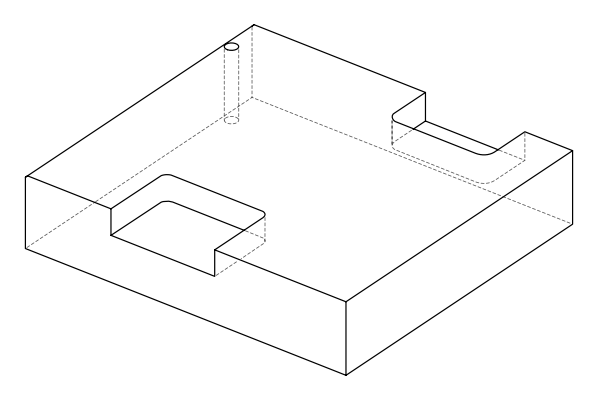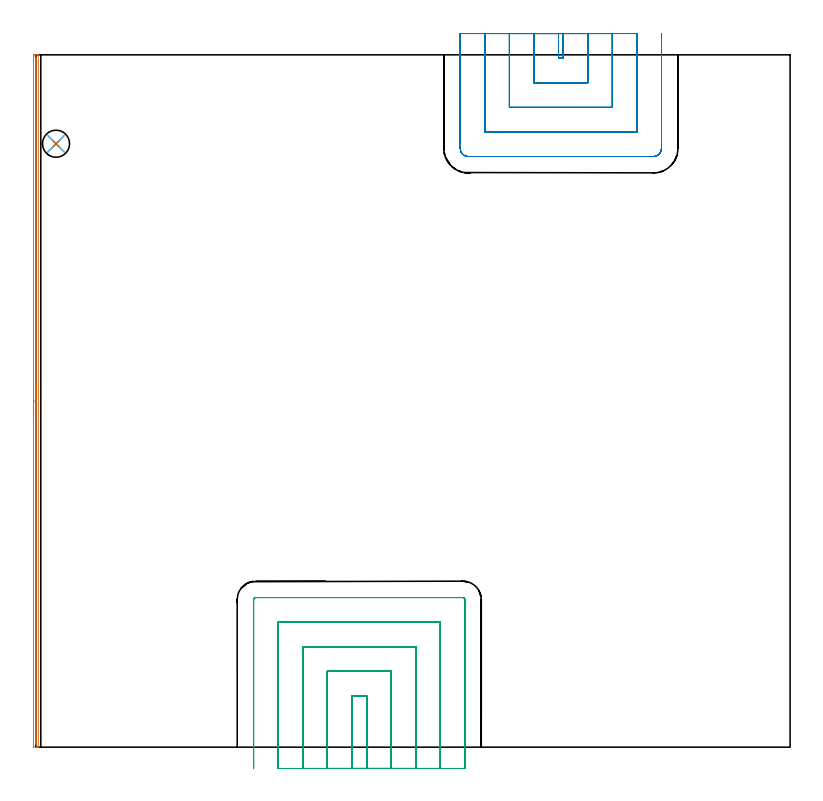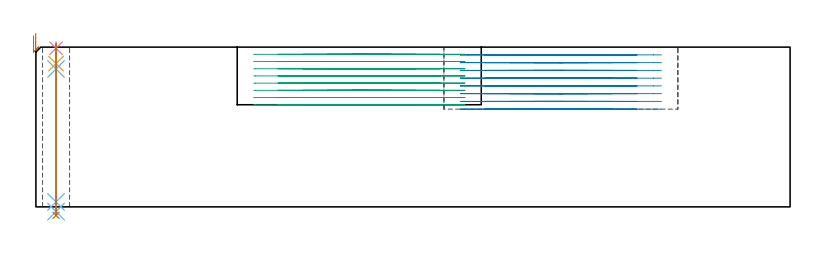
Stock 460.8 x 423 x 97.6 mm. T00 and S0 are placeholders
(PLAN: 7 operations, 5 tool changes, 55.4 min)
(1 AREA_MILL | FG_CHAMFER_SURFACE | UGT0205_001 | 6.91 min | 1904 mm3)
(2 MILL_SLOT | SLOT_PARTIAL_RECTANGULAR | UGT0201_094 | Follow Part, ap 5, ae 75% | 20.76 min | 386950 mm3)
(3 MILL_SLOT_1 | SLOT_PARTIAL_RECTANGULAR_1 | UGT0201_094 | Follow Part, ap 5, ae 75% | 26.79 min | 530328 mm3)
(4 SPOT_DRILL | STEP1HOLE | NXT0321_9005460120000 | 0.03 min | 1 mm3)
(5 DRILL_BLIND_HOLE_INTO_CENTER | STEP1HOLE | NXT0301_038 | 0.05 min | 334 mm3)
(6 GUN_DRILL_THROUGH_HOLE | STEP1HOLE | UGT0307_002 | 0.48 min | 2416 mm3)
(7 SPADE_DRILL_TO_ENLARGE_THROUGH_HOLE | STEP1HOLE | UGT0306_007 | 0.42 min | 17997 mm3)
(TOOL UGT0205_001 | Chamfer Mill 20 x 3 x 45 deg. | D20 FL50 Z2)
(TOOL UGT0201_094 | End mill 20 mm | D20 FL38 Z4)
(TOOL NXT0321_9005460120000 | NC Spot Drill, 142deg, 12mm, Carbide, Uncoated | D12 PA142 FL30 Z2)
(TOOL NXT0301_038 | Carbide Drill 6.7mm [860.1-0670-034A1-MM 2214] | D6.7 PA140 FL53 Z2)
(TOOL UGT0307_002 | Gun Drill 6 mm | D6 PA130 FL24 Z1)
(TOOL UGT0306_007 | Spade Drill 16.5mm | D16.5 PA132 FL10 Z2)
(OP 1 AREA_MILL)
G17 G21 G94 G90
T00 M6
G54
G17 G0 G90 X-1.5 Y201.5 S1061 M3
G43 Z107.6 H0
Z104.6
G94 G1 Y201.538 Z103.728 F250.
Y201.652 Z102.863
Y201.841 Z102.012
Y202.103 Z101.18
Y202.437 Z100.374
Y202.84 Z99.6
Y203.308 Z98.864
Y203.84 Z98.172
Y204.429 Z97.529
Y205.072 Z96.94
Y205.764 Z96.408
Y206.5 Z95.94
Y207.274 Z95.537
Y208.08 Z95.203
Y208.912 Z94.941
Y209.764 Z94.752
Y210.628 Z94.638
Y211.5 Z94.6
Y422.379
X-1.499 Y422.522 Z94.601
X-1.491 Y422.998 Z94.605
X-1.24 Y423. Z94.857
X-0.893 Z95.204
X-0.348 Z95.748
X0. Z96.095
X0.696 Z96.795
X1.027 Z97.126
X1.44 Y422.993 Z97.531
X1.497 Y422.99 Z97.588
X1.5 Y422.826 Z97.6
Y0.174
X1.497 Y0.01 Z97.588
X1.44 Y0.007 Z97.531
X1.027 Y0. Z97.126
X0.696 Z96.795
X0. Z96.095
X-1.24 Z94.857
X-1.491 Y0.002 Z94.605
X-1.5 Y0.478 Z94.6
Y211.5
X-0.086 Z96.014
X-0.085 Y420.677 Z96.015
X-0.084 Y420.764 Z96.016
X-0.079 Y420.934 Z96.021
X-0.071 Y420.991 Z96.029
X-0.05 Y420.994 Z96.05
X0. Y420.997 Z96.1
X0.058 Z96.158
X0.074 Y420.994 Z96.174
X0.078 Y420.992 Z96.178
X0.08 Y420.963 Z96.18
X0.084 Y420.849 Z96.184
X0.085 Y420.678 Z96.185
X0.086 Y420.592 Z96.186
X0.085 Y2.323 Z96.185
X0.083 Y2.236 Z96.183
X0.079 Y2.066 Z96.179
X0.07 Y2.009 Z96.17
X0.05 Y2.006 Z96.15
X0. Y2.003 Z96.1
X-0.058 Z96.042
X-0.074 Y2.005 Z96.026
X-0.078 Y2.008 Z96.022
X-0.08 Y2.037 Z96.02
X-0.084 Y2.151 Z96.016
X-0.086 Y2.494 Z96.014
Y211.5
Y212.372 Z96.052
Y213.236 Z96.166
Y214.088 Z96.355
Y214.92 Z96.617
Y215.726 Z96.951
Y216.5 Z97.354
Y217.236 Z97.823
Y217.928 Z98.354
Y218.571 Z98.943
Y219.16 Z99.586
Y219.692 Z100.278
Y220.16 Z101.014
Y220.563 Z101.788
Y220.897 Z102.594
Y221.159 Z103.426
Y221.348 Z104.278
Y221.462 Z105.143
Y221.5 Z106.014
G0 Z107.6
M5
M2
(OP 2 MILL_SLOT)
G17 G21 G94 G90
T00 M6
G54
G17 G0 G90 X319.3 Y436. S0 M3
G43 Z107.6 H0
Z92.862
G94 G1 Y433. F250.
Y420.9 F500.
X322.2
Y433.
Y436. F250.
X304.3
Y433.
Y405.9 F500.
X337.2
Y433.
Y436. F250.
X289.3
Y433.
Y390.9 F500.
X352.2
Y433.
Y436. F250.
X274.3
Y433.
Y375.9 F500.
X367.2
Y433.
Y436. F250.
X259.3
Y433.
Y365.7 F500.
G3 X264.1 Y360.9 R4.8
G1 X377.4
G3 X382.2 Y365.7 R4.8
G1 Y433.
Y436. F250.
G0 X319.3 Z88.125
G1 Y433.
Y420.9 F500.
X322.2
Y433.
Y436. F250.
X304.3
Y433.
Y405.9 F500.
X337.2
Y433.
Y436. F250.
X289.3
Y433.
Y390.9 F500.
X352.2
Y433.
Y436. F250.
X274.3
Y433.
Y375.9 F500.
X367.2
Y433.
Y436. F250.
X259.3
Y433.
Y365.7 F500.
G3 X264.1 Y360.9 R4.8
G1 X377.4
G3 X382.2 Y365.7 R4.8
G1 Y433.
Y436. F250.
G0 X319.3 Z83.387
G1 Y433.
Y420.9 F500.
X322.2
Y433.
Y436. F250.
X304.3
Y433.
Y405.9 F500.
X337.2
Y433.
Y436. F250.
X289.3
Y433.
Y390.9 F500.
X352.2
Y433.
Y436. F250.
X274.3
Y433.
Y375.9 F500.
X367.2
Y433.
Y436. F250.
X259.3
Y433.
Y365.7 F500.
G3 X264.1 Y360.9 R4.8
G1 X377.4
G3 X382.2 Y365.7 R4.8
G1 Y433.
Y436. F250.
G0 X319.3 Z78.65
G1 Y433.
Y420.9 F500.
X322.2
Y433.
Y436. F250.
X304.3
Y433.
Y405.9 F500.
X337.2
Y433.
Y436. F250.
X289.3
Y433.
Y390.9 F500.
X352.2
Y433.
Y436. F250.
X274.3
Y433.
Y375.9 F500.
X367.2
Y433.
Y436. F250.
X259.3
Y433.
Y365.7 F500.
G3 X264.1 Y360.9 R4.8
G1 X377.4
G3 X382.2 Y365.7 R4.8
G1 Y433.
Y436. F250.
G0 X319.3 Z73.912
G1 Y433.
Y420.9 F500.
X322.2
Y433.
Y436. F250.
X304.3
Y433.
Y405.9 F500.
X337.2
Y433.
Y436. F250.
X289.3
Y433.
Y390.9 F500.
X352.2
Y433.
Y436. F250.
X274.3
Y433.
Y375.9 F500.
X367.2
Y433.
Y436. F250.
X259.3
Y433.
Y365.7 F500.
G3 X264.1 Y360.9 R4.8
G1 X377.4
G3 X382.2 Y365.7 R4.8
G1 Y433.
Y436. F250.
G0 X319.3 Z69.175
G1 Y433.
Y420.9 F500.
X322.2
Y433.
Y436. F250.
X304.3
Y433.
Y405.9 F500.
X337.2
Y433.
Y436. F250.
X289.3
Y433.
Y390.9 F500.
X352.2
Y433.
Y436. F250.
X274.3
Y433.
Y375.9 F500.
X367.2
Y433.
Y436. F250.
X259.3
Y433.
Y365.7 F500.
G3 X264.1 Y360.9 R4.8
G1 X377.4
G3 X382.2 Y365.7 R4.8
G1 Y433.
Y436. F250.
G0 X319.3 Z64.437
G1 Y433.
Y420.9 F500.
X322.2
Y433.
Y436. F250.
X304.3
Y433.
Y405.9 F500.
X337.2
Y433.
Y436. F250.
X289.3
Y433.
Y390.9 F500.
X352.2
Y433.
Y436. F250.
X274.3
Y433.
Y375.9 F500.
X367.2
Y433.
Y436. F250.
X259.3
Y433.
Y365.7 F500.
G3 X264.1 Y360.9 R4.8
G1 X377.4
G3 X382.2 Y365.7 R4.8
G1 Y433.
Y436. F250.
G0 X319.3 Z59.7
G1 Y433.
Y420.9 F500.
X322.2
Y433.
Y436. F250.
X304.3
Y433.
Y405.9 F500.
X337.2
Y433.
Y436. F250.
X289.3
Y433.
Y390.9 F500.
X352.2
Y433.
Y436. F250.
X274.3
Y433.
Y375.9 F500.
X367.2
Y433.
Y436. F250.
X259.3
Y433.
Y365.7 F500.
G3 X264.1 Y360.9 R4.8
G1 X377.4
G3 X382.2 Y365.7 R4.8
G1 Y433.
Y436. F250.
G0 Z107.6
M5
M2
(OP 3 MILL_SLOT_1)
G17 G21 G94 G90
T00 M6
G54
G17 G0 G90 X202.1 Y-13. S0 M3
G43 Z107.6 H0
Z93.2
G94 G1 Y-10. F250.
Y31.4 F500.
X193.
Y-10.
Y-13. F250.
X217.1
Y-10.
Y46.4 F500.
X178.
Y-10.
Y-13. F250.
X232.1
Y-10.
Y61.4 F500.
X163.
Y-10.
Y-13. F250.
X247.1
Y-10.
Y76.4 F500.
X148.
Y-10.
Y-13. F250.
X262.1
Y-10.
Y90.1 F500.
G3 X260.8 Y91.4 R1.3
G1 X134.3
G3 X133. Y90.1 R1.3
G1 Y-10.
Y-13. F250.
G0 X202.1 Z88.8
G1 Y-10.
Y31.4 F500.
X193.
Y-10.
Y-13. F250.
X217.1
Y-10.
Y46.4 F500.
X178.
Y-10.
Y-13. F250.
X232.1
Y-10.
Y61.4 F500.
X163.
Y-10.
Y-13. F250.
X247.1
Y-10.
Y76.4 F500.
X148.
Y-10.
Y-13. F250.
X262.1
Y-10.
Y90.1 F500.
G3 X260.8 Y91.4 R1.3
G1 X134.3
G3 X133. Y90.1 R1.3
G1 Y-10.
Y-13. F250.
G0 X202.1 Z84.4
G1 Y-10.
Y31.4 F500.
X193.
Y-10.
Y-13. F250.
X217.1
Y-10.
Y46.4 F500.
X178.
Y-10.
Y-13. F250.
X232.1
Y-10.
Y61.4 F500.
X163.
Y-10.
Y-13. F250.
X247.1
Y-10.
Y76.4 F500.
X148.
Y-10.
Y-13. F250.
X262.1
Y-10.
Y90.1 F500.
G3 X260.8 Y91.4 R1.3
G1 X134.3
G3 X133. Y90.1 R1.3
G1 Y-10.
Y-13. F250.
G0 X202.1 Z80.
G1 Y-10.
Y31.4 F500.
X193.
Y-10.
Y-13. F250.
X217.1
Y-10.
Y46.4 F500.
X178.
Y-10.
Y-13. F250.
X232.1
Y-10.
Y61.4 F500.
X163.
Y-10.
Y-13. F250.
X247.1
Y-10.
Y76.4 F500.
X148.
Y-10.
Y-13. F250.
X262.1
Y-10.
Y90.1 F500.
G3 X260.8 Y91.4 R1.3
G1 X134.3
G3 X133. Y90.1 R1.3
G1 Y-10.
Y-13. F250.
G0 X202.1 Z75.6
G1 Y-10.
Y31.4 F500.
X193.
Y-10.
Y-13. F250.
X217.1
Y-10.
Y46.4 F500.
X178.
Y-10.
Y-13. F250.
X232.1
Y-10.
Y61.4 F500.
X163.
Y-10.
Y-13. F250.
X247.1
Y-10.
Y76.4 F500.
X148.
Y-10.
Y-13. F250.
X262.1
Y-10.
Y90.1 F500.
G3 X260.8 Y91.4 R1.3
G1 X134.3
G3 X133. Y90.1 R1.3
G1 Y-10.
Y-13. F250.
G0 X202.1 Z71.2
G1 Y-10.
Y31.4 F500.
X193.
Y-10.
Y-13. F250.
X217.1
Y-10.
Y46.4 F500.
X178.
Y-10.
Y-13. F250.
X232.1
Y-10.
Y61.4 F500.
X163.
Y-10.
Y-13. F250.
X247.1
Y-10.
Y76.4 F500.
X148.
Y-10.
Y-13. F250.
X262.1
Y-10.
Y90.1 F500.
G3 X260.8 Y91.4 R1.3
G1 X134.3
G3 X133. Y90.1 R1.3
G1 Y-10.
Y-13. F250.
G0 X202.1 Z66.8
G1 Y-10.
Y31.4 F500.
X193.
Y-10.
Y-13. F250.
X217.1
Y-10.
Y46.4 F500.
X178.
Y-10.
Y-13. F250.
X232.1
Y-10.
Y61.4 F500.
X163.
Y-10.
Y-13. F250.
X247.1
Y-10.
Y76.4 F500.
X148.
Y-10.
Y-13. F250.
X262.1
Y-10.
Y90.1 F500.
G3 X260.8 Y91.4 R1.3
G1 X134.3
G3 X133. Y90.1 R1.3
G1 Y-10.
Y-13. F250.
G0 X202.1 Z62.4
G1 Y-10.
Y31.4 F500.
X193.
Y-10.
Y-13. F250.
X217.1
Y-10.
Y46.4 F500.
X178.
Y-10.
Y-13. F250.
X232.1
Y-10.
Y61.4 F500.
X163.
Y-10.
Y-13. F250.
X247.1
Y-10.
Y76.4 F500.
X148.
Y-10.
Y-13. F250.
X262.1
Y-10.
Y90.1 F500.
G3 X260.8 Y91.4 R1.3
G1 X134.3
G3 X133. Y90.1 R1.3
G1 Y-10.
Y-13. F250.
G0 Z107.6
M5
M2
(OP 4 SPOT_DRILL)
G17 G21 G94 G90
T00 M6
G54
G17 G0 G90 X12.3 Y368.7 S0 M3
G43 Z107.6 H0
G94 G81 G98 Z96.886 F250. R100.6
G80
M5
M2
(OP 5 DRILL_BLIND_HOLE_INTO_CENTER)
G17 G21 G94 G90
T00 M6
G54
G17 G0 G90 X12.3 Y368.7 S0 M3
G43 Z107.6 H1
G94 G81 G98 Z87.55 F250. R99.6
G80
M5
M2
(OP 6 GUN_DRILL_THROUGH_HOLE)
G17 G21 G94 G90
T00 M6
G54
G17 G0 G90 X12.3 Y368.7 M8
G43 Z107.6 H0
Z97.357
S716 M3
G94 G1 Z84.243 F125. M26
G4 X.084
Z3. F250.
G4 X.084
Z-2.899 F125.
G4 X.084
M5
M9
G0 Z97.357
Z107.6
M2
(OP 7 SPADE_DRILL_TO_ENLARGE_THROUGH_HOLE)
G17 G21 G94 G90
T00 M6
G54
G17 G0 G90 X12.3 Y368.7 S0 M3
G43 Z107.6 H0
G94 G73 G98 Z-5.173 F250. Q14.682 R99.6
G80
M5
M2
